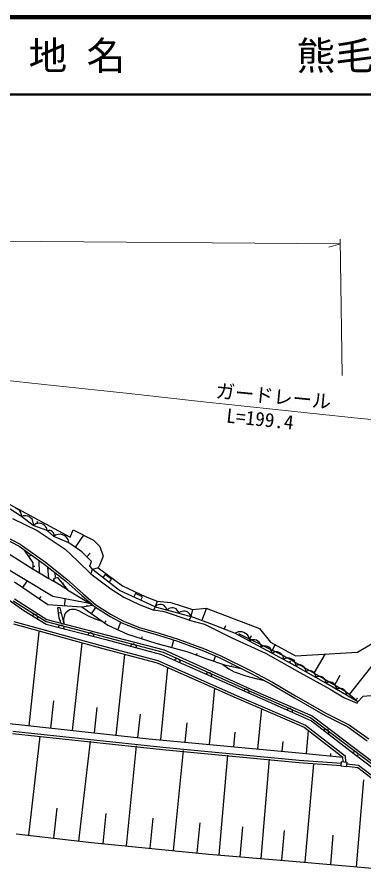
# Model space of a CAD drawing. Units: millimetres, scale not verified. Extents: x 40000 to 680000, y 20000 to 380000.
# Drawn here: x 368892 to 413728, y 269952 to 380000 of the extents above; entities that cross this region are included whole.
import ezdxf
from ezdxf.enums import TextEntityAlignment as Align

# ---------------------------------------------------------------- set-up
doc = ezdxf.new("R2010")
doc.units = ezdxf.units.MM
doc.header["$LTSCALE"] = 1000
for name, color, linetype, lineweight in [('M-BGD', 7, 'Continuous', 25), ('M-STR-HTXT', 7, 'Continuous', 13), ('M-TTL', 2, 'Continuous', 140), ('M-TTL-LINE', 7, 'Continuous', 50)]:
    doc.layers.add(name, color=color, linetype=linetype, lineweight=lineweight)
doc.layers.add('M-TTL-TXT', color=7, linetype='Continuous')
doc.styles.add('ＭＳ ゴシック', font='')
doc.styles.get('ＭＳ ゴシック').set_extended_font_data('MS Gothic')

msp = doc.modelspace()

# ---------------------------------------------------------------- linework, layer by layer
at = {"layer": 'M-BGD'}
for p, q in [((367946, 316964), (375750, 312743)), ((369460, 315425), (368007, 316368)), ((368939, 316371), (368749, 316454)), ((369110, 316260), (368939, 316371)), ((369263, 316121), (369110, 316260)), ((369379, 315924), (369263, 316121)), ((369437, 315765), (369379, 315924)), ((368314, 315129), (371505, 313595)), ((369467, 315623), (369437, 315765)), ((369460, 315425), (369467, 315623)), ((370992, 314247), (369460, 315425)), ((369692, 315487), (369486, 315406)), ((369852, 315508), (369692, 315487)), ((370042, 315505), (369852, 315508)), ((370292, 315457), (370042, 315505)), ((370496, 315348), (370292, 315457)), ((370677, 315209), (370496, 315348)), ((370834, 315040), (370677, 315209)), ((370945, 314810), (370834, 315040)), ((370996, 314627), (370945, 314810)), ((370992, 314247), (371017, 314468)), ((372798, 313580), (370992, 314247)), ((371017, 314468), (370996, 314627)), ((371188, 314377), (371016, 314239)), ((371335, 314445), (371188, 314377)), ((371517, 314499), (371335, 314445)), ((371770, 314527), (371517, 314499)), ((371997, 314483), (371770, 314527)), ((372211, 314404), (371997, 314483)), ((372412, 314290), (372211, 314404)), ((372586, 314104), (372412, 314290)), ((372689, 313944), (372586, 314104)), ((372757, 313798), (372689, 313944)), ((372798, 313580), (372757, 313798)), ((375750, 312743), (376143, 313676)), ((376143, 313676), (378793, 312351)), ((364643, 312577), (370965, 308612)), ((367117, 312644), (369152, 311563)), ((367236, 312921), (369311, 311819)), ((371505, 313595), (375124, 311202)), ((373662, 312834), (372798, 313580)), ((372951, 313593), (372829, 313553)), ((373044, 313600), (372951, 313593)), ((373154, 313592), (373044, 313600)), ((373297, 313556), (373154, 313592)), ((373411, 313486), (373297, 313556)), ((373511, 313400), (373411, 313486)), ((373597, 313297), (373511, 313400)), ((373653, 313161), (373597, 313297)), ((373677, 313053), (373653, 313161)), ((373854, 312980), (373655, 312837)), ((373662, 312834), (373684, 312960)), ((375586, 312009), (373662, 312834)), ((373684, 312960), (373677, 313053)), ((374019, 313046), (373854, 312980)), ((374223, 313096), (374019, 313046)), ((374505, 313112), (374223, 313096)), ((374753, 313052), (374505, 313112)), ((374984, 312952), (374753, 313052)), ((375200, 312814), (374984, 312952)), ((375382, 312599), (375200, 312814)), ((375486, 312417), (375382, 312599)), ((376430, 311420), (377522, 312986)), ((369152, 311563), (372398, 309242)), ((369311, 311819), (372578, 309482)), ((375553, 312252), (375486, 312417)), ((375586, 312009), (375553, 312252)), ((377274, 310831), (375586, 312009)), ((378793, 312351), (379578, 311516)), ((379578, 311516), (380020, 310289)), ((370965, 309397), (369843, 311069)), ((370404, 310233), (370718, 310444)), ((375124, 311202), (376685, 309653)), ((378530, 309575), (377274, 310831)), ((377902, 310203), (378352, 310653)), ((373517, 305078), (364879, 310261)), ((370965, 308612), (370965, 309397)), ((371789, 308140), (371759, 309699)), ((372398, 309242), (375137, 307081)), ((372578, 309482), (375330, 307310)), ((376685, 309653), (378413, 308004)), ((378295, 309025), (378530, 309575)), ((380020, 310289), (379578, 309210)), ((370965, 309004), (371207, 309004)), ((370965, 308612), (371789, 308140)), ((371789, 308140), (373007, 307394)), ((373007, 307394), (372887, 308856)), ((373890, 307473), (373765, 308163)), ((378648, 308554), (378295, 309025)), ((378413, 308004), (378648, 308554)), ((379396, 308754), (378648, 308554)), ((382125, 305845), (378648, 308554)), ((379578, 309210), (379396, 308754)), ((379396, 308754), (382518, 306434)), ((369650, 306226), (370217, 307058)), ((373007, 307394), (373674, 307002)), ((373674, 307218), (373564, 307218)), ((373674, 307434), (374106, 307512)), ((373674, 307002), (373674, 307434)), ((374106, 307512), (375402, 305902)), ((375137, 307081), (377248, 305196)), ((375330, 307310), (377447, 305420)), ((378413, 308004), (380996, 306041)), ((380300, 307901), (379992, 307507)), ((381088, 307287), (380300, 307901)), ((380781, 306892), (381088, 307287)), ((368570, 306963), (372889, 304018)), ((375402, 305902), (373674, 307002)), ((374754, 306707), (374880, 306809)), ((380996, 306041), (382714, 304961)), ((382518, 306434), (385462, 305060)), ((366464, 305563), (369770, 303247)), ((371809, 304754), (372005, 305041)), ((378456, 304131), (373517, 305078)), ((375402, 305902), (378667, 303946)), ((377248, 305196), (378890, 303750)), ((377447, 305420), (379070, 303991)), ((386739, 303734), (382125, 305845)), ((382714, 304961), (384677, 304029)), ((384185, 305452), (383977, 304998)), ((385094, 305036), (384185, 305452)), ((384886, 304582), (385094, 305036)), ((385462, 305060), (386984, 304471)), ((368400, 304515), (372640, 301806)), ((368569, 304763), (372762, 302084)), ((372889, 304018), (377247, 303704)), ((375068, 303861), (375133, 304768)), ((377247, 303704), (378667, 303946)), ((377957, 303825), (377936, 303950)), ((378890, 303750), (380926, 302468)), ((379070, 303991), (381077, 302727)), ((384677, 304029), (386591, 303293)), ((386591, 303293), (386739, 303734)), ((386861, 303867), (386726, 303738)), ((386984, 304471), (386739, 303734)), ((386739, 303734), (388849, 303145)), ((386979, 303933), (386861, 303867)), ((387128, 303992), (386979, 303933)), ((386984, 304471), (388751, 304274)), ((387339, 304033), (387128, 303992)), ((387532, 304013), (387339, 304033)), ((387717, 303962), (387532, 304013)), ((387894, 303880), (387717, 303962)), ((388053, 303736), (387894, 303880)), ((388151, 303609), (388053, 303736)), ((388751, 304274), (391549, 303391)), ((369770, 303247), (372659, 301488)), ((370950, 302641), (370873, 302575)), ((371033, 302684), (370950, 302641)), ((371143, 302711), (371033, 302684)), ((371236, 302710), (371143, 302711)), ((371335, 302688), (371236, 302710)), ((371444, 302621), (371335, 302688)), ((374484, 303611), (374138, 303611)), ((374138, 303611), (374295, 302292)), ((374217, 302951), (374629, 303001)), ((374985, 301507), (374484, 303611)), ((377247, 303704), (380627, 301333)), ((378513, 302816), (379087, 303633)), ((381077, 302727), (382635, 301886)), ((387966, 303096), (386591, 303293)), ((391156, 302017), (387966, 303096)), ((388218, 303491), (388151, 303609)), ((388268, 303311), (388218, 303491)), ((388403, 303440), (388268, 303311)), ((388521, 303507), (388403, 303440)), ((388670, 303565), (388521, 303507)), ((388881, 303607), (388670, 303565)), ((388849, 303145), (391352, 302458)), ((389075, 303586), (388881, 303607)), ((389260, 303535), (389075, 303586)), ((389436, 303453), (389260, 303535)), ((389596, 303309), (389436, 303453)), ((389693, 303183), (389596, 303309)), ((389760, 303065), (389693, 303183)), ((389810, 302885), (389760, 303065)), ((389945, 303013), (389810, 302885)), ((390063, 303080), (389945, 303013)), ((390212, 303139), (390063, 303080)), ((390423, 303180), (390212, 303139)), ((390617, 303160), (390423, 303180)), ((390802, 303109), (390617, 303160)), ((390978, 303027), (390802, 303109)), ((391138, 302883), (390978, 303027)), ((391235, 302756), (391138, 302883)), ((391302, 302638), (391235, 302756)), ((391352, 302458), (391302, 302638)), ((391549, 303391), (391352, 302458)), ((391549, 303391), (393315, 303538)), ((392795, 301915), (393395, 303508)), ((393315, 303538), (400236, 300937)), ((368496, 301820), (380077, 298626)), ((371509, 302544), (371444, 302621)), ((371553, 302461), (371509, 302544)), ((371579, 302351), (371553, 302461)), ((371556, 302159), (371579, 302258)), ((371579, 302258), (371579, 302351)), ((372640, 301806), (387795, 297874)), ((372762, 302084), (387895, 298157)), ((374295, 302292), (374545, 301622)), ((374420, 301957), (374546, 302004)), ((380203, 301631), (380403, 301916)), ((380926, 302468), (382509, 301614)), ((381903, 300769), (382325, 301722)), ((382509, 301614), (384620, 300784)), ((382635, 301886), (384716, 301069)), ((391352, 302458), (391156, 302017)), ((391156, 302017), (393100, 301462)), ((393787, 301560), (391352, 302458)), ((397124, 300284), (393787, 301560)), ((368449, 301522), (379999, 298336)), ((370444, 288353), (371769, 300471)), ((372659, 301488), (380348, 299518)), ((374249, 301180), (374194, 301095)), ((374315, 301245), (374249, 301180)), ((374413, 301303), (374315, 301245)), ((374502, 301330), (374413, 301303)), ((374603, 301337), (374502, 301330)), ((374727, 301305), (374603, 301337)), ((374812, 301250), (374727, 301305)), ((374878, 301184), (374812, 301250)), ((374935, 301087), (374878, 301184)), ((374962, 300997), (374935, 301087)), ((374969, 300896), (374962, 300997)), ((380627, 301333), (383180, 300204)), ((384620, 300784), (387172, 300051)), ((384716, 301069), (387258, 300338)), ((393100, 301462), (396633, 299695)), ((395681, 300828), (395861, 301306)), ((397474, 300477), (397304, 300426)), ((397682, 300508), (397474, 300477)), ((397964, 300499), (397682, 300508)), ((398205, 300416), (397964, 300499)), ((400236, 300937), (401659, 299170)), ((378093, 300195), (378039, 300110)), ((378160, 300261), (378093, 300195)), ((378257, 300318), (378160, 300261)), ((378347, 300345), (378257, 300318)), ((378447, 300352), (378347, 300345)), ((378571, 300320), (378447, 300352)), ((378657, 300265), (378571, 300320)), ((378722, 300199), (378657, 300265)), ((378780, 300102), (378722, 300199)), ((378806, 300012), (378780, 300102)), ((378814, 299911), (378806, 300012)), ((380348, 299518), (387544, 297568)), ((383180, 300204), (386812, 299027)), ((384996, 299615), (385089, 299904)), ((387172, 300051), (389634, 299272)), ((387258, 300338), (389732, 299556)), ((388898, 298462), (389156, 299416)), ((389732, 299556), (393112, 298295)), ((396633, 299695), (401002, 297732)), ((397304, 300426), (397093, 300301)), ((398940, 299303), (397124, 300284)), ((397517, 300284), (403358, 297388)), ((398427, 300296), (398205, 300416)), ((398629, 300139), (398427, 300296)), ((398790, 299909), (398629, 300139)), ((398878, 299718), (398790, 299909)), ((398929, 299547), (398878, 299718)), ((398940, 299303), (398929, 299547)), ((399106, 299406), (398935, 299305)), ((398977, 299560), (399209, 300028)), ((399244, 299447), (399106, 299406)), ((399412, 299472), (399244, 299447)), ((399640, 299464), (399412, 299472)), ((399836, 299397), (399640, 299464)), ((400015, 299300), (399836, 299397)), ((412879, 297879), (416953, 300284)), ((376072, 287738), (377305, 299019)), ((379999, 298336), (386988, 296480)), ((380077, 298626), (387088, 296764)), ((383616, 298732), (383560, 298648)), ((383683, 298797), (383616, 298732)), ((383782, 298853), (383683, 298797)), ((383871, 298879), (383782, 298853)), ((383972, 298884), (383871, 298879)), ((384096, 298851), (383972, 298884)), ((384180, 298795), (384096, 298851)), ((384245, 298728), (384180, 298795)), ((384301, 298630), (384245, 298728)), ((384327, 298540), (384301, 298630)), ((384332, 298439), (384327, 298540)), ((386812, 299027), (390983, 297898)), ((389634, 299272), (393002, 298016)), ((393112, 298295), (395146, 297445)), ((401836, 297732), (398940, 299303)), ((400178, 299173), (400015, 299300)), ((400309, 298986), (400178, 299173)), ((400380, 298831), (400309, 298986)), ((400421, 298693), (400380, 298831)), ((400430, 298495), (400421, 298693)), ((400590, 298590), (400430, 298495)), ((400720, 298628), (400590, 298590)), ((400879, 298652), (400720, 298628)), ((401093, 298645), (400879, 298652)), ((401277, 298581), (401093, 298645)), ((401446, 298490), (401277, 298581)), ((401600, 298370), (401446, 298490)), ((401723, 298194), (401600, 298370)), ((401659, 299170), (404899, 297403)), ((401897, 298112), (402259, 298843)), ((381699, 287122), (382841, 297567)), ((387544, 297568), (395725, 293965)), ((387795, 297874), (399947, 292381)), ((387895, 298157), (400068, 292656)), ((390983, 297898), (393438, 297014)), ((392100, 297502), (392175, 297715)), ((393002, 298016), (395021, 297172)), ((394333, 296710), (394560, 297351)), ((395021, 297172), (399167, 295111)), ((395146, 297445), (399305, 295378)), ((401002, 297732), (405419, 295229)), ((401789, 298049), (401723, 298194)), ((401828, 297918), (401789, 298049)), ((401836, 297732), (401828, 297918)), ((404928, 296063), (401836, 297732)), ((402019, 297827), (401848, 297726)), ((402157, 297868), (402019, 297827)), ((402325, 297893), (402157, 297868)), ((402553, 297886), (402325, 297893)), ((402748, 297819), (402553, 297886)), ((402928, 297722), (402748, 297819)), ((403091, 297595), (402928, 297722)), ((403222, 297409), (403091, 297595)), ((403294, 297254), (403222, 297409)), ((403335, 297116), (403294, 297254)), ((403358, 297388), (408511, 294444)), ((404899, 297403), (412879, 297879)), ((407309, 295131), (408738, 297632)), ((386988, 296480), (397217, 291952)), ((387088, 296764), (397337, 292227)), ((389291, 296904), (389223, 296829)), ((389368, 296958), (389291, 296904)), ((389473, 296999), (389368, 296958)), ((389566, 297010), (389473, 296999)), ((389666, 297001), (389566, 297010)), ((389783, 296949), (389666, 297001)), ((389858, 296881), (389783, 296949)), ((389912, 296805), (389858, 296881)), ((389953, 296700), (389912, 296805)), ((389965, 296607), (389953, 296700)), ((389956, 296506), (389965, 296607)), ((393438, 297014), (395695, 296229)), ((395695, 296229), (397845, 295768)), ((396647, 296041), (396667, 296128)), ((403344, 296918), (403335, 297116)), ((403525, 297025), (403344, 296918)), ((403671, 297069), (403525, 297025)), ((403849, 297096), (403671, 297069)), ((404090, 297088), (403849, 297096)), ((404298, 297017), (404090, 297088)), ((404488, 296915), (404298, 297017)), ((404661, 296780), (404488, 296915)), ((404799, 296583), (404661, 296780)), ((404675, 296636), (404808, 296870)), ((404875, 296419), (404799, 296583)), ((404919, 296273), (404875, 296419)), ((405048, 296168), (404895, 296082)), ((404928, 296063), (404919, 296273)), ((408806, 293855), (404928, 296063)), ((405171, 296201), (405048, 296168)), ((405319, 296220), (405171, 296201)), ((405520, 296209), (405319, 296220)), ((405692, 296146), (405520, 296209)), ((405848, 296057), (405692, 296146)), ((405990, 295942), (405848, 296057)), ((411849, 292407), (415419, 296917)), ((387488, 286514), (388368, 295876)), ((393382, 295102), (393314, 295027)), ((393458, 295156), (393382, 295102)), ((393564, 295197), (393458, 295156)), ((393656, 295209), (393564, 295197)), ((393757, 295199), (393656, 295209)), ((393874, 295148), (393757, 295199)), ((393949, 295080), (393874, 295148)), ((394003, 295004), (393949, 295080)), ((394044, 294898), (394003, 295004)), ((399167, 295111), (401756, 293729)), ((399305, 295378), (401902, 293990)), ((405419, 295229), (409345, 293069)), ((406101, 295775), (405990, 295942)), ((406161, 295637), (406101, 295775)), ((406195, 295514), (406161, 295637)), ((406199, 295339), (406195, 295514)), ((406351, 295425), (406199, 295339)), ((406474, 295459), (406351, 295425)), ((406623, 295478), (406474, 295459)), ((406824, 295467), (406623, 295478)), ((406995, 295404), (406824, 295467)), ((407151, 295315), (406995, 295404)), ((407293, 295200), (407151, 295315)), ((407405, 295032), (407293, 295200)), ((407465, 294895), (407405, 295032)), ((394055, 294806), (394044, 294898)), ((394046, 294705), (394055, 294806)), ((395725, 293965), (405233, 289739)), ((401902, 293990), (404884, 292234)), ((407498, 294772), (407465, 294895)), ((407502, 294597), (407498, 294772)), ((407655, 294683), (407502, 294597)), ((407777, 294717), (407655, 294683)), ((407926, 294735), (407777, 294717)), ((408127, 294724), (407926, 294735)), ((408298, 294661), (408127, 294724)), ((408455, 294572), (408298, 294661)), ((408596, 294457), (408455, 294572)), ((408511, 294444), (411260, 292873)), ((408708, 294290), (408596, 294457)), ((408768, 294152), (408708, 294290)), ((408802, 294030), (408768, 294152)), ((408953, 293953), (408789, 293864)), ((408806, 293855), (408802, 294030)), ((411456, 292284), (408806, 293855)), ((409085, 293987), (408953, 293953)), ((409244, 294004), (409085, 293987)), ((409458, 293989), (409244, 294004)), ((409639, 293918), (409458, 293989)), ((409805, 293821), (409639, 293918)), ((409943, 293626), (410666, 294892)), ((393759, 285924), (394444, 293216)), ((398232, 292955), (398164, 292881)), ((398308, 293009), (398232, 292955)), ((398414, 293049), (398308, 293009)), ((398506, 293061), (398414, 293049)), ((398607, 293051), (398506, 293061)), ((398724, 292999), (398607, 293051)), ((398799, 292931), (398724, 292999)), ((398852, 292854), (398799, 292931)), ((398893, 292749), (398852, 292854)), ((398904, 292656), (398893, 292749)), ((401756, 293729), (404733, 291975)), ((409345, 293069), (411112, 291990)), ((409953, 293695), (409805, 293821)), ((410070, 293515), (409953, 293695)), ((410131, 293367), (410070, 293515)), ((410164, 293235), (410131, 293367)), ((410165, 293049), (410164, 293235)), ((410319, 293132), (410165, 293049)), ((410443, 293163), (410319, 293132)), ((410592, 293180), (410443, 293163)), ((410793, 293165), (410592, 293180)), ((410963, 293099), (410793, 293165)), ((411118, 293008), (410963, 293099)), ((411257, 292890), (411118, 293008)), ((411366, 292721), (411257, 292890)), ((411260, 292873), (412438, 291940)), ((397217, 291952), (406018, 288151)), ((397337, 292227), (406171, 288411)), ((398894, 292555), (398904, 292656)), ((399947, 292381), (406861, 289366)), ((400068, 292656), (407013, 289626)), ((404733, 291975), (408723, 289682)), ((404884, 292234), (408865, 289946)), ((411112, 291990), (412830, 291253)), ((411423, 292582), (411366, 292721)), ((411455, 292459), (411423, 292582)), ((411456, 292284), (411455, 292459)), ((412928, 291450), (411456, 292284)), ((412438, 291940), (412928, 291450)), ((412683, 291695), (412880, 291892)), ((413566, 292137), (412928, 291450)), ((414646, 292235), (413566, 292137)), ((373258, 288045), (373642, 291555)), ((378885, 287430), (379242, 290689)), ((400030, 285335), (400521, 290557)), ((404021, 290555), (403916, 290514)), ((404114, 290566), (404021, 290555)), ((404215, 290556), (404114, 290566)), ((404332, 290504), (404215, 290556)), ((412830, 291253), (412928, 291450)), ((384513, 286815), (384842, 289823)), ((403839, 290460), (403771, 290386)), ((403916, 290514), (403839, 290460)), ((404406, 290436), (404332, 290504)), ((404460, 290359), (404406, 290436)), ((404500, 290254), (404460, 290359)), ((404512, 290161), (404500, 290254)), ((404502, 290061), (404512, 290161)), ((405233, 289739), (406940, 288976)), ((407013, 289626), (417102, 281995)), ((408723, 289682), (411644, 288206)), ((408865, 289946), (411800, 288463)), ((366224, 288814), (385920, 286661)), ((390623, 286219), (390858, 288717)), ((406171, 288411), (411294, 284459)), ((406861, 289366), (416921, 281756)), ((406940, 288976), (412444, 284729)), ((411800, 288463), (414345, 286642)), ((368300, 287354), (387690, 285275)), ((368333, 287652), (387720, 285573)), ((396894, 285629), (397071, 287507)), ((406018, 288151), (411004, 284303)), ((406301, 284745), (406580, 287717)), ((408595, 287827), (408511, 287770)), ((408682, 287861), (408595, 287827)), ((408794, 287876), (408682, 287861)), ((408886, 287865), (408794, 287876)), ((408982, 287832), (408886, 287865)), ((409084, 287754), (408982, 287832)), ((409140, 287670), (409084, 287754)), ((409174, 287584), (409140, 287670)), ((409146, 287283), (409179, 287379)), ((409189, 287471), (409174, 287584)), ((409179, 287379), (409189, 287471)), ((411644, 288206), (414162, 286404)), ((370406, 274190), (371893, 286984)), ((376885, 273437), (378383, 286333)), ((385920, 286661), (405769, 284811)), ((403165, 285040), (403284, 286296)), ((383057, 272800), (384334, 285736)), ((387690, 285275), (405309, 283581)), ((387720, 285573), (405334, 283880)), ((389126, 272201), (390402, 285128)), ((395027, 271636), (396128, 284554)), ((400426, 271176), (401520, 284013)), ((405769, 284811), (411004, 284303)), ((409437, 284450), (409465, 284747)), ((411050, 283688), (411004, 284303)), ((411294, 284459), (411353, 283653)), ((412371, 284929), (412287, 284872)), ((412457, 284963), (412371, 284929)), ((412444, 284729), (418268, 280282)), ((412569, 284978), (412457, 284963)), ((412662, 284967), (412569, 284978)), ((412758, 284934), (412662, 284967)), ((412859, 284856), (412758, 284934)), ((412916, 284772), (412859, 284856)), ((412950, 284686), (412916, 284772)), ((412921, 284385), (412954, 284481)), ((412965, 284573), (412950, 284686)), ((412954, 284481), (412965, 284573)), ((405309, 283581), (410783, 283203)), ((405334, 283880), (410818, 283501)), ((406130, 270688), (407229, 283441)), ((410770, 283098), (410843, 283713)), ((411438, 283019), (410770, 283098)), ((410843, 283713), (411510, 283634)), ((411510, 283634), (411438, 283019)), ((411449, 283113), (412918, 282953)), ((411484, 283411), (413034, 283243)), ((412918, 282953), (422970, 275226)), ((413034, 283243), (423152, 275465)), ((412749, 270118), (413718, 281352)), ((373646, 273814), (374093, 277667)), ((380022, 273099), (380406, 276982)), ((386091, 272500), (386474, 276380)), ((392160, 271901), (392543, 275778)), ((397726, 271406), (398056, 275269)), ((368787, 274378), (378505, 273249)), ((403125, 270946), (403452, 274785)), ((409440, 270403), (409768, 274215)), ((378505, 273249), (393677, 271751)), ((393677, 271751), (404475, 270831)), ((404475, 270831), (417714, 269690))]:
    msp.add_line(p, q, dxfattribs=at)
for points in [[(374985, 301507), (374959, 302126), (375069, 302710), (375219, 302980), (375687, 303369), (375941, 303435), (376342, 303410), (376830, 303246), (377544, 302861), (378155, 302510), (379077, 302140), (379779, 301928)], [(395449, 296314), (396254, 295712), (396946, 295316), (398452, 294796), (399904, 294405), (400909, 294181)]]:
    msp.add_lwpolyline(points, dxfattribs=at)
for centre in [(371521, 314683), (401723, 298052), (404156, 296610)]:
    msp.add_circle(centre, 50, dxfattribs=at)
at = {"layer": 'M-STR-HTXT'}
for p, q in [((251812, 351907), (410678, 350651)), ((410669, 351292), (410904, 333661)), ((410678, 350651), (409174, 350243))]:
    msp.add_line(p, q, dxfattribs=at)
msp.add_lwpolyline([(315308, 337236), (325104, 336915), (334795, 336299), (344552, 335364), (354265, 334359), (364014, 333361), (373619, 332345), (383362, 331294), (392982, 330245), (402725, 329191), (412472, 328167), (422108, 327205), (431868, 326318), (441529, 325553), (451309, 324918), (461097, 324433), (470734, 324106), (476414, 323955)], dxfattribs=at)
at = {"layer": 'M-TTL'}
msp.add_line((680000, 380000), (40000, 380000), dxfattribs=at)
at = {"layer": 'M-TTL-LINE'}
msp.add_line((40000, 370000), (680000, 370000), dxfattribs=at)

# ---------------------------------------------------------------- texts
at = {"layer": 'M-STR-HTXT', "style": 'ＭＳ ゴシック'}
for s, rotation, p in [('ガードレール', 354.4, (394427, 330236)), ('L=199.4', 353.9, (395804, 327016))]:
    msp.add_text(s, height=1833, rotation=rotation, dxfattribs=at).set_placement(p, align=Align.BOTTOM_LEFT)
at = {"layer": 'M-TTL-TXT', "style": 'ＭＳ ゴシック'}
for s, p in [('地 名', (370380, 375000)), ('熊毛郡上関町大字長島', (405024, 375000))]:
    msp.add_text(s, height=3666, dxfattribs=at).set_placement(p, align=Align.MIDDLE_LEFT)

doc.saveas('drawing.dxf')
